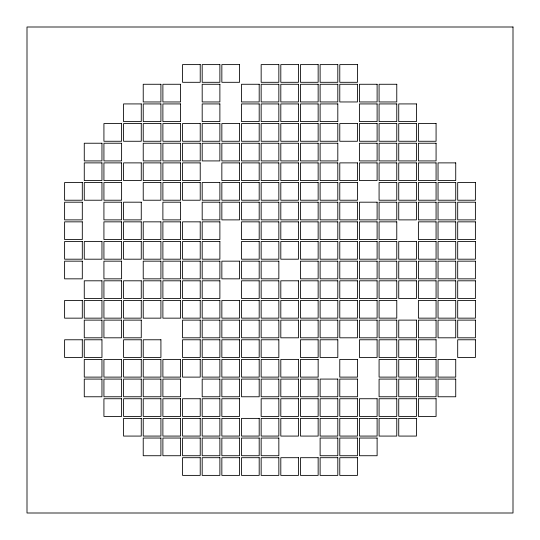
<?xml version="1.0" encoding="UTF-8"?>
<svg xmlns="http://www.w3.org/2000/svg" width="540" height="540" viewBox="0 0 540 540"><rect width="100%" height="100%" fill="white"/><g stroke="black" fill="none" stroke-linecap="round" stroke-linejoin="round"><path stroke-width="0.81" d="M513 27L27 27L27 513L513 513L513 27M200.225 64.611L182.54 64.611L182.54 82.303L200.225 82.303L200.225 64.611M219.881 64.611L202.19 64.611L202.19 82.303L219.881 82.303L219.881 64.611M239.537 64.611L221.846 64.611L221.846 82.303L239.537 82.303L239.537 64.611M278.843 64.611L261.158 64.611L261.158 82.303L278.843 82.303L278.843 64.611M298.499 64.611L280.807 64.611L280.807 82.303L298.499 82.303L298.499 64.611M318.154 64.611L300.463 64.611L300.463 82.303L318.154 82.303L318.154 64.611M337.81 64.611L320.119 64.611L320.119 82.303L337.81 82.303L337.81 64.611M357.46 64.611L339.775 64.611L339.775 82.303L357.46 82.303L357.46 64.611M160.92 84.267L143.228 84.267L143.228 101.959L160.92 101.959L160.92 84.267M180.576 84.267L162.884 84.267L162.884 101.959L180.576 101.959L180.576 84.267M219.881 84.267L202.19 84.267L202.19 101.959L219.881 101.959L219.881 84.267M259.193 84.267L241.501 84.267L241.501 101.959L259.193 101.959L259.193 84.267M278.843 84.267L261.158 84.267L261.158 101.959L278.843 101.959L278.843 84.267M298.499 84.267L280.807 84.267L280.807 101.959L298.499 101.959L298.499 84.267M318.154 84.267L300.463 84.267L300.463 101.959L318.154 101.959L318.154 84.267M337.81 84.267L320.119 84.267L320.119 101.959L337.81 101.959L337.81 84.267M357.46 84.267L339.775 84.267L339.775 101.959L357.46 101.959L357.46 84.267M377.116 84.267L359.424 84.267L359.424 101.959L377.116 101.959L377.116 84.267M396.772 84.267L379.08 84.267L379.08 101.959L396.772 101.959L396.772 84.267M141.264 103.923L123.572 103.923L123.572 121.608L141.264 121.608L141.264 103.923M160.92 103.923L143.228 103.923L143.228 121.608L160.92 121.608L160.92 103.923M180.576 103.923L162.884 103.923L162.884 121.608L180.576 121.608L180.576 103.923M219.881 103.923L202.19 103.923L202.19 121.608L219.881 121.608L219.881 103.923M259.193 103.923L241.501 103.923L241.501 121.608L259.193 121.608L259.193 103.923M278.843 103.923L261.158 103.923L261.158 121.608L278.843 121.608L278.843 103.923M298.499 103.923L280.807 103.923L280.807 121.608L298.499 121.608L298.499 103.923M318.154 103.923L300.463 103.923L300.463 121.608L318.154 121.608L318.154 103.923M337.81 103.923L320.119 103.923L320.119 121.608L337.81 121.608L337.81 103.923M377.116 103.923L359.424 103.923L359.424 121.608L377.116 121.608L377.116 103.923M396.772 103.923L379.08 103.923L379.08 121.608L396.772 121.608L396.772 103.923M416.428 103.923L398.736 103.923L398.736 121.608L416.428 121.608L416.428 103.923M121.608 123.572L103.923 123.572L103.923 141.264L121.608 141.264L121.608 123.572M141.264 123.572L123.572 123.572L123.572 141.264L141.264 141.264L141.264 123.572M160.92 123.572L143.228 123.572L143.228 141.264L160.92 141.264L160.92 123.572M180.576 123.572L162.884 123.572L162.884 141.264L180.576 141.264L180.576 123.572M200.225 123.572L182.54 123.572L182.54 141.264L200.225 141.264L200.225 123.572M219.881 123.572L202.19 123.572L202.19 141.264L219.881 141.264L219.881 123.572M239.537 123.572L221.846 123.572L221.846 141.264L239.537 141.264L239.537 123.572M259.193 123.572L241.501 123.572L241.501 141.264L259.193 141.264L259.193 123.572M278.843 123.572L261.158 123.572L261.158 141.264L278.843 141.264L278.843 123.572M298.499 123.572L280.807 123.572L280.807 141.264L298.499 141.264L298.499 123.572M318.154 123.572L300.463 123.572L300.463 141.264L318.154 141.264L318.154 123.572M337.81 123.572L320.119 123.572L320.119 141.264L337.81 141.264L337.81 123.572M357.46 123.572L339.775 123.572L339.775 141.264L357.46 141.264L357.46 123.572M377.116 123.572L359.424 123.572L359.424 141.264L377.116 141.264L377.116 123.572M396.772 123.572L379.08 123.572L379.08 141.264L396.772 141.264L396.772 123.572M416.428 123.572L398.736 123.572L398.736 141.264L416.428 141.264L416.428 123.572M436.077 123.572L418.392 123.572L418.392 141.264L436.077 141.264L436.077 123.572M101.959 143.228L84.267 143.228L84.267 160.92L101.959 160.92L101.959 143.228M121.608 143.228L103.923 143.228L103.923 160.92L121.608 160.92L121.608 143.228M160.92 143.228L143.228 143.228L143.228 160.92L160.92 160.92L160.92 143.228M180.576 143.228L162.884 143.228L162.884 160.92L180.576 160.92L180.576 143.228M200.225 143.228L182.54 143.228L182.54 160.92L200.225 160.92L200.225 143.228M219.881 143.228L202.19 143.228L202.19 160.92L219.881 160.92L219.881 143.228M239.537 143.228L221.846 143.228L221.846 160.92L239.537 160.92L239.537 143.228M259.193 143.228L241.501 143.228L241.501 160.92L259.193 160.92L259.193 143.228M278.843 143.228L261.158 143.228L261.158 160.92L278.843 160.92L278.843 143.228M298.499 143.228L280.807 143.228L280.807 160.92L298.499 160.92L298.499 143.228M318.154 143.228L300.463 143.228L300.463 160.92L318.154 160.92L318.154 143.228M337.81 143.228L320.119 143.228L320.119 160.92L337.81 160.92L337.81 143.228M377.116 143.228L359.424 143.228L359.424 160.92L377.116 160.92L377.116 143.228M396.772 143.228L379.08 143.228L379.08 160.92L396.772 160.92L396.772 143.228M416.428 143.228L398.736 143.228L398.736 160.92L416.428 160.92L416.428 143.228M436.077 143.228L418.392 143.228L418.392 160.92L436.077 160.92L436.077 143.228M101.959 162.884L84.267 162.884L84.267 180.576L101.959 180.576L101.959 162.884M121.608 162.884L103.923 162.884L103.923 180.576L121.608 180.576L121.608 162.884M141.264 162.884L123.572 162.884L123.572 180.576L141.264 180.576L141.264 162.884M160.92 162.884L143.228 162.884L143.228 180.576L160.92 180.576L160.92 162.884M180.576 162.884L162.884 162.884L162.884 180.576L180.576 180.576L180.576 162.884M200.225 162.884L182.54 162.884L182.54 180.576L200.225 180.576L200.225 162.884M239.537 162.884L221.846 162.884L221.846 180.576L239.537 180.576L239.537 162.884M259.193 162.884L241.501 162.884L241.501 180.576L259.193 180.576L259.193 162.884M278.843 162.884L261.158 162.884L261.158 180.576L278.843 180.576L278.843 162.884M298.499 162.884L280.807 162.884L280.807 180.576L298.499 180.576L298.499 162.884M318.154 162.884L300.463 162.884L300.463 180.576L318.154 180.576L318.154 162.884M337.81 162.884L320.119 162.884L320.119 180.576L337.81 180.576L337.81 162.884M357.46 162.884L339.775 162.884L339.775 180.576L357.46 180.576L357.46 162.884M377.116 162.884L359.424 162.884L359.424 180.576L377.116 180.576L377.116 162.884M396.772 162.884L379.08 162.884L379.08 180.576L396.772 180.576L396.772 162.884M416.428 162.884L398.736 162.884L398.736 180.576L416.428 180.576L416.428 162.884M436.077 162.884L418.392 162.884L418.392 180.576L436.077 180.576L436.077 162.884M455.733 162.884L438.041 162.884L438.041 180.576L455.733 180.576L455.733 162.884M82.303 182.54L64.611 182.54L64.611 200.225L82.303 200.225L82.303 182.54M101.959 182.54L84.267 182.54L84.267 200.225L101.959 200.225L101.959 182.54M121.608 182.54L103.923 182.54L103.923 200.225L121.608 200.225L121.608 182.54M160.92 182.54L143.228 182.54L143.228 200.225L160.92 200.225L160.92 182.54M180.576 182.54L162.884 182.54L162.884 200.225L180.576 200.225L180.576 182.54M200.225 182.54L182.54 182.54L182.54 200.225L200.225 200.225L200.225 182.54M219.881 182.54L202.19 182.54L202.19 200.225L219.881 200.225L219.881 182.54M239.537 182.54L221.846 182.54L221.846 200.225L239.537 200.225L239.537 182.54M259.193 182.54L241.501 182.54L241.501 200.225L259.193 200.225L259.193 182.54M278.843 182.54L261.158 182.54L261.158 200.225L278.843 200.225L278.843 182.54M298.499 182.54L280.807 182.54L280.807 200.225L298.499 200.225L298.499 182.54M318.154 182.54L300.463 182.54L300.463 200.225L318.154 200.225L318.154 182.54M337.81 182.54L320.119 182.54L320.119 200.225L337.81 200.225L337.81 182.54M357.46 182.54L339.775 182.54L339.775 200.225L357.46 200.225L357.46 182.54M396.772 182.54L379.08 182.54L379.08 200.225L396.772 200.225L396.772 182.54M416.428 182.54L398.736 182.54L398.736 200.225L416.428 200.225L416.428 182.54M436.077 182.54L418.392 182.54L418.392 200.225L436.077 200.225L436.077 182.54M455.733 182.54L438.041 182.54L438.041 200.225L455.733 200.225L455.733 182.54M475.389 182.54L457.697 182.54L457.697 200.225L475.389 200.225L475.389 182.54M82.303 202.19L64.611 202.19L64.611 219.881L82.303 219.881L82.303 202.19M121.608 202.19L103.923 202.19L103.923 219.881L121.608 219.881L121.608 202.19M141.264 202.19L123.572 202.19L123.572 219.881L141.264 219.881L141.264 202.19M180.576 202.19L162.884 202.19L162.884 219.881L180.576 219.881L180.576 202.19M219.881 202.19L202.19 202.19L202.19 219.881L219.881 219.881L219.881 202.19M239.537 202.19L221.846 202.19L221.846 219.881L239.537 219.881L239.537 202.19M259.193 202.19L241.501 202.19L241.501 219.881L259.193 219.881L259.193 202.19M278.843 202.19L261.158 202.19L261.158 219.881L278.843 219.881L278.843 202.19M298.499 202.19L280.807 202.19L280.807 219.881L298.499 219.881L298.499 202.19M318.154 202.19L300.463 202.19L300.463 219.881L318.154 219.881L318.154 202.19M337.81 202.19L320.119 202.19L320.119 219.881L337.81 219.881L337.81 202.19M357.46 202.19L339.775 202.19L339.775 219.881L357.46 219.881L357.46 202.19M377.116 202.19L359.424 202.19L359.424 219.881L377.116 219.881L377.116 202.19M396.772 202.19L379.08 202.19L379.08 219.881L396.772 219.881L396.772 202.19M416.428 202.19L398.736 202.19L398.736 219.881L416.428 219.881L416.428 202.19M436.077 202.19L418.392 202.19L418.392 219.881L436.077 219.881L436.077 202.19M455.733 202.19L438.041 202.19L438.041 219.881L455.733 219.881L455.733 202.19M475.389 202.19L457.697 202.19L457.697 219.881L475.389 219.881L475.389 202.19M82.303 221.846L64.611 221.846L64.611 239.537L82.303 239.537L82.303 221.846M121.608 221.846L103.923 221.846L103.923 239.537L121.608 239.537L121.608 221.846M141.264 221.846L123.572 221.846L123.572 239.537L141.264 239.537L141.264 221.846M160.92 221.846L143.228 221.846L143.228 239.537L160.92 239.537L160.92 221.846M180.576 221.846L162.884 221.846L162.884 239.537L180.576 239.537L180.576 221.846M200.225 221.846L182.54 221.846L182.54 239.537L200.225 239.537L200.225 221.846M219.881 221.846L202.19 221.846L202.19 239.537L219.881 239.537L219.881 221.846M259.193 221.846L241.501 221.846L241.501 239.537L259.193 239.537L259.193 221.846M278.843 221.846L261.158 221.846L261.158 239.537L278.843 239.537L278.843 221.846M298.499 221.846L280.807 221.846L280.807 239.537L298.499 239.537L298.499 221.846M318.154 221.846L300.463 221.846L300.463 239.537L318.154 239.537L318.154 221.846M337.81 221.846L320.119 221.846L320.119 239.537L337.81 239.537L337.81 221.846M357.46 221.846L339.775 221.846L339.775 239.537L357.46 239.537L357.46 221.846M377.116 221.846L359.424 221.846L359.424 239.537L377.116 239.537L377.116 221.846M396.772 221.846L379.08 221.846L379.08 239.537L396.772 239.537L396.772 221.846M436.077 221.846L418.392 221.846L418.392 239.537L436.077 239.537L436.077 221.846M455.733 221.846L438.041 221.846L438.041 239.537L455.733 239.537L455.733 221.846M475.389 221.846L457.697 221.846L457.697 239.537L475.389 239.537L475.389 221.846M82.303 241.501L64.611 241.501L64.611 259.193L82.303 259.193L82.303 241.501M101.959 241.501L84.267 241.501L84.267 259.193L101.959 259.193L101.959 241.501M121.608 241.501L103.923 241.501L103.923 259.193L121.608 259.193L121.608 241.501M141.264 241.501L123.572 241.501L123.572 259.193L141.264 259.193L141.264 241.501M160.92 241.501L143.228 241.501L143.228 259.193L160.92 259.193L160.92 241.501M180.576 241.501L162.884 241.501L162.884 259.193L180.576 259.193L180.576 241.501M200.225 241.501L182.54 241.501L182.54 259.193L200.225 259.193L200.225 241.501M219.881 241.501L202.19 241.501L202.19 259.193L219.881 259.193L219.881 241.501M259.193 241.501L241.501 241.501L241.501 259.193L259.193 259.193L259.193 241.501M278.843 241.501L261.158 241.501L261.158 259.193L278.843 259.193L278.843 241.501M298.499 241.501L280.807 241.501L280.807 259.193L298.499 259.193L298.499 241.501M318.154 241.501L300.463 241.501L300.463 259.193L318.154 259.193L318.154 241.501M337.81 241.501L320.119 241.501L320.119 259.193L337.81 259.193L337.81 241.501M357.46 241.501L339.775 241.501L339.775 259.193L357.46 259.193L357.46 241.501M377.116 241.501L359.424 241.501L359.424 259.193L377.116 259.193L377.116 241.501M396.772 241.501L379.08 241.501L379.08 259.193L396.772 259.193L396.772 241.501M416.428 241.501L398.736 241.501L398.736 259.193L416.428 259.193L416.428 241.501M436.077 241.501L418.392 241.501L418.392 259.193L436.077 259.193L436.077 241.501M455.733 241.501L438.041 241.501L438.041 259.193L455.733 259.193L455.733 241.501M475.389 241.501L457.697 241.501L457.697 259.193L475.389 259.193L475.389 241.501M82.303 261.158L64.611 261.158L64.611 278.843L82.303 278.843L82.303 261.158M121.608 261.158L103.923 261.158L103.923 278.843L121.608 278.843L121.608 261.158M160.92 261.158L143.228 261.158L143.228 278.843L160.92 278.843L160.92 261.158M180.576 261.158L162.884 261.158L162.884 278.843L180.576 278.843L180.576 261.158M200.225 261.158L182.54 261.158L182.54 278.843L200.225 278.843L200.225 261.158M219.881 261.158L202.19 261.158L202.19 278.843L219.881 278.843L219.881 261.158M239.537 261.158L221.846 261.158L221.846 278.843L239.537 278.843L239.537 261.158M259.193 261.158L241.501 261.158L241.501 278.843L259.193 278.843L259.193 261.158M278.843 261.158L261.158 261.158L261.158 278.843L278.843 278.843L278.843 261.158M318.154 261.158L300.463 261.158L300.463 278.843L318.154 278.843L318.154 261.158M337.81 261.158L320.119 261.158L320.119 278.843L337.81 278.843L337.81 261.158M357.46 261.158L339.775 261.158L339.775 278.843L357.46 278.843L357.46 261.158M377.116 261.158L359.424 261.158L359.424 278.843L377.116 278.843L377.116 261.158M396.772 261.158L379.08 261.158L379.08 278.843L396.772 278.843L396.772 261.158M416.428 261.158L398.736 261.158L398.736 278.843L416.428 278.843L416.428 261.158M436.077 261.158L418.392 261.158L418.392 278.843L436.077 278.843L436.077 261.158M455.733 261.158L438.041 261.158L438.041 278.843L455.733 278.843L455.733 261.158M475.389 261.158L457.697 261.158L457.697 278.843L475.389 278.843L475.389 261.158M101.959 280.807L84.267 280.807L84.267 298.499L101.959 298.499L101.959 280.807M121.608 280.807L103.923 280.807L103.923 298.499L121.608 298.499L121.608 280.807M141.264 280.807L123.572 280.807L123.572 298.499L141.264 298.499L141.264 280.807M160.92 280.807L143.228 280.807L143.228 298.499L160.92 298.499L160.92 280.807M180.576 280.807L162.884 280.807L162.884 298.499L180.576 298.499L180.576 280.807M200.225 280.807L182.54 280.807L182.54 298.499L200.225 298.499L200.225 280.807M219.881 280.807L202.19 280.807L202.19 298.499L219.881 298.499L219.881 280.807M259.193 280.807L241.501 280.807L241.501 298.499L259.193 298.499L259.193 280.807M278.843 280.807L261.158 280.807L261.158 298.499L278.843 298.499L278.843 280.807M298.499 280.807L280.807 280.807L280.807 298.499L298.499 298.499L298.499 280.807M318.154 280.807L300.463 280.807L300.463 298.499L318.154 298.499L318.154 280.807M337.81 280.807L320.119 280.807L320.119 298.499L337.81 298.499L337.81 280.807M357.46 280.807L339.775 280.807L339.775 298.499L357.46 298.499L357.46 280.807M377.116 280.807L359.424 280.807L359.424 298.499L377.116 298.499L377.116 280.807M396.772 280.807L379.08 280.807L379.08 298.499L396.772 298.499L396.772 280.807M416.428 280.807L398.736 280.807L398.736 298.499L416.428 298.499L416.428 280.807M436.077 280.807L418.392 280.807L418.392 298.499L436.077 298.499L436.077 280.807M455.733 280.807L438.041 280.807L438.041 298.499L455.733 298.499L455.733 280.807M475.389 280.807L457.697 280.807L457.697 298.499L475.389 298.499L475.389 280.807M82.303 300.463L64.611 300.463L64.611 318.154L82.303 318.154L82.303 300.463M101.959 300.463L84.267 300.463L84.267 318.154L101.959 318.154L101.959 300.463M121.608 300.463L103.923 300.463L103.923 318.154L121.608 318.154L121.608 300.463M141.264 300.463L123.572 300.463L123.572 318.154L141.264 318.154L141.264 300.463M160.92 300.463L143.228 300.463L143.228 318.154L160.92 318.154L160.92 300.463M180.576 300.463L162.884 300.463L162.884 318.154L180.576 318.154L180.576 300.463M200.225 300.463L182.54 300.463L182.54 318.154L200.225 318.154L200.225 300.463M219.881 300.463L202.19 300.463L202.19 318.154L219.881 318.154L219.881 300.463M239.537 300.463L221.846 300.463L221.846 318.154L239.537 318.154L239.537 300.463M259.193 300.463L241.501 300.463L241.501 318.154L259.193 318.154L259.193 300.463M278.843 300.463L261.158 300.463L261.158 318.154L278.843 318.154L278.843 300.463M298.499 300.463L280.807 300.463L280.807 318.154L298.499 318.154L298.499 300.463M318.154 300.463L300.463 300.463L300.463 318.154L318.154 318.154L318.154 300.463M337.81 300.463L320.119 300.463L320.119 318.154L337.81 318.154L337.81 300.463M357.46 300.463L339.775 300.463L339.775 318.154L357.46 318.154L357.46 300.463M377.116 300.463L359.424 300.463L359.424 318.154L377.116 318.154L377.116 300.463M396.772 300.463L379.08 300.463L379.08 318.154L396.772 318.154L396.772 300.463M436.077 300.463L418.392 300.463L418.392 318.154L436.077 318.154L436.077 300.463M455.733 300.463L438.041 300.463L438.041 318.154L455.733 318.154L455.733 300.463M475.389 300.463L457.697 300.463L457.697 318.154L475.389 318.154L475.389 300.463M101.959 320.119L84.267 320.119L84.267 337.81L101.959 337.81L101.959 320.119M121.608 320.119L103.923 320.119L103.923 337.81L121.608 337.81L121.608 320.119M141.264 320.119L123.572 320.119L123.572 337.81L141.264 337.81L141.264 320.119M200.225 320.119L182.54 320.119L182.54 337.81L200.225 337.81L200.225 320.119M219.881 320.119L202.19 320.119L202.19 337.81L219.881 337.81L219.881 320.119M239.537 320.119L221.846 320.119L221.846 337.81L239.537 337.81L239.537 320.119M259.193 320.119L241.501 320.119L241.501 337.81L259.193 337.81L259.193 320.119M278.843 320.119L261.158 320.119L261.158 337.81L278.843 337.81L278.843 320.119M298.499 320.119L280.807 320.119L280.807 337.81L298.499 337.81L298.499 320.119M318.154 320.119L300.463 320.119L300.463 337.81L318.154 337.81L318.154 320.119M337.81 320.119L320.119 320.119L320.119 337.81L337.81 337.81L337.81 320.119M357.46 320.119L339.775 320.119L339.775 337.81L357.46 337.81L357.46 320.119M377.116 320.119L359.424 320.119L359.424 337.81L377.116 337.81L377.116 320.119M396.772 320.119L379.08 320.119L379.08 337.81L396.772 337.81L396.772 320.119M416.428 320.119L398.736 320.119L398.736 337.81L416.428 337.81L416.428 320.119M436.077 320.119L418.392 320.119L418.392 337.81L436.077 337.81L436.077 320.119M455.733 320.119L438.041 320.119L438.041 337.81L455.733 337.81L455.733 320.119M475.389 320.119L457.697 320.119L457.697 337.81L475.389 337.81L475.389 320.119M82.303 339.775L64.611 339.775L64.611 357.46L82.303 357.46L82.303 339.775M101.959 339.775L84.267 339.775L84.267 357.46L101.959 357.46L101.959 339.775M141.264 339.775L123.572 339.775L123.572 357.46L141.264 357.46L141.264 339.775M160.92 339.775L143.228 339.775L143.228 357.46L160.92 357.46L160.92 339.775M200.225 339.775L182.54 339.775L182.54 357.46L200.225 357.46L200.225 339.775M219.881 339.775L202.19 339.775L202.19 357.46L219.881 357.46L219.881 339.775M239.537 339.775L221.846 339.775L221.846 357.46L239.537 357.46L239.537 339.775M259.193 339.775L241.501 339.775L241.501 357.46L259.193 357.46L259.193 339.775M278.843 339.775L261.158 339.775L261.158 357.46L278.843 357.46L278.843 339.775M318.154 339.775L300.463 339.775L300.463 357.46L318.154 357.46L318.154 339.775M337.81 339.775L320.119 339.775L320.119 357.46L337.81 357.46L337.81 339.775M377.116 339.775L359.424 339.775L359.424 357.46L377.116 357.46L377.116 339.775M396.772 339.775L379.08 339.775L379.08 357.46L396.772 357.46L396.772 339.775M416.428 339.775L398.736 339.775L398.736 357.46L416.428 357.46L416.428 339.775M436.077 339.775L418.392 339.775L418.392 357.46L436.077 357.46L436.077 339.775M475.389 339.775L457.697 339.775L457.697 357.46L475.389 357.46L475.389 339.775M101.959 359.424L84.267 359.424L84.267 377.116L101.959 377.116L101.959 359.424M121.608 359.424L103.923 359.424L103.923 377.116L121.608 377.116L121.608 359.424M141.264 359.424L123.572 359.424L123.572 377.116L141.264 377.116L141.264 359.424M160.92 359.424L143.228 359.424L143.228 377.116L160.92 377.116L160.92 359.424M180.576 359.424L162.884 359.424L162.884 377.116L180.576 377.116L180.576 359.424M200.225 359.424L182.54 359.424L182.54 377.116L200.225 377.116L200.225 359.424M219.881 359.424L202.19 359.424L202.19 377.116L219.881 377.116L219.881 359.424M239.537 359.424L221.846 359.424L221.846 377.116L239.537 377.116L239.537 359.424M259.193 359.424L241.501 359.424L241.501 377.116L259.193 377.116L259.193 359.424M278.843 359.424L261.158 359.424L261.158 377.116L278.843 377.116L278.843 359.424M298.499 359.424L280.807 359.424L280.807 377.116L298.499 377.116L298.499 359.424M318.154 359.424L300.463 359.424L300.463 377.116L318.154 377.116L318.154 359.424M357.46 359.424L339.775 359.424L339.775 377.116L357.46 377.116L357.46 359.424M396.772 359.424L379.08 359.424L379.08 377.116L396.772 377.116L396.772 359.424M416.428 359.424L398.736 359.424L398.736 377.116L416.428 377.116L416.428 359.424M436.077 359.424L418.392 359.424L418.392 377.116L436.077 377.116L436.077 359.424M455.733 359.424L438.041 359.424L438.041 377.116L455.733 377.116L455.733 359.424M101.959 379.08L84.267 379.08L84.267 396.772L101.959 396.772L101.959 379.08M121.608 379.08L103.923 379.08L103.923 396.772L121.608 396.772L121.608 379.08M141.264 379.08L123.572 379.08L123.572 396.772L141.264 396.772L141.264 379.08M160.92 379.08L143.228 379.08L143.228 396.772L160.92 396.772L160.92 379.08M180.576 379.08L162.884 379.08L162.884 396.772L180.576 396.772L180.576 379.08M219.881 379.08L202.19 379.08L202.19 396.772L219.881 396.772L219.881 379.08M239.537 379.08L221.846 379.08L221.846 396.772L239.537 396.772L239.537 379.08M259.193 379.08L241.501 379.08L241.501 396.772L259.193 396.772L259.193 379.08M278.843 379.08L261.158 379.08L261.158 396.772L278.843 396.772L278.843 379.08M298.499 379.08L280.807 379.08L280.807 396.772L298.499 396.772L298.499 379.08M318.154 379.08L300.463 379.08L300.463 396.772L318.154 396.772L318.154 379.08M337.81 379.08L320.119 379.08L320.119 396.772L337.81 396.772L337.81 379.08M357.46 379.08L339.775 379.08L339.775 396.772L357.46 396.772L357.46 379.08M396.772 379.08L379.08 379.08L379.08 396.772L396.772 396.772L396.772 379.08M416.428 379.08L398.736 379.08L398.736 396.772L416.428 396.772L416.428 379.08M436.077 379.08L418.392 379.08L418.392 396.772L436.077 396.772L436.077 379.08M455.733 379.08L438.041 379.08L438.041 396.772L455.733 396.772L455.733 379.08M121.608 398.736L103.923 398.736L103.923 416.428L121.608 416.428L121.608 398.736M141.264 398.736L123.572 398.736L123.572 416.428L141.264 416.428L141.264 398.736M160.92 398.736L143.228 398.736L143.228 416.428L160.92 416.428L160.92 398.736M180.576 398.736L162.884 398.736L162.884 416.428L180.576 416.428L180.576 398.736M200.225 398.736L182.54 398.736L182.54 416.428L200.225 416.428L200.225 398.736M219.881 398.736L202.19 398.736L202.19 416.428L219.881 416.428L219.881 398.736M239.537 398.736L221.846 398.736L221.846 416.428L239.537 416.428L239.537 398.736M278.843 398.736L261.158 398.736L261.158 416.428L278.843 416.428L278.843 398.736M298.499 398.736L280.807 398.736L280.807 416.428L298.499 416.428L298.499 398.736M318.154 398.736L300.463 398.736L300.463 416.428L318.154 416.428L318.154 398.736M337.81 398.736L320.119 398.736L320.119 416.428L337.81 416.428L337.81 398.736M357.46 398.736L339.775 398.736L339.775 416.428L357.46 416.428L357.46 398.736M377.116 398.736L359.424 398.736L359.424 416.428L377.116 416.428L377.116 398.736M396.772 398.736L379.08 398.736L379.08 416.428L396.772 416.428L396.772 398.736M416.428 398.736L398.736 398.736L398.736 416.428L416.428 416.428L416.428 398.736M436.077 398.736L418.392 398.736L418.392 416.428L436.077 416.428L436.077 398.736M141.264 418.392L123.572 418.392L123.572 436.077L141.264 436.077L141.264 418.392M160.92 418.392L143.228 418.392L143.228 436.077L160.92 436.077L160.92 418.392M180.576 418.392L162.884 418.392L162.884 436.077L180.576 436.077L180.576 418.392M200.225 418.392L182.54 418.392L182.54 436.077L200.225 436.077L200.225 418.392M219.881 418.392L202.19 418.392L202.19 436.077L219.881 436.077L219.881 418.392M239.537 418.392L221.846 418.392L221.846 436.077L239.537 436.077L239.537 418.392M259.193 418.392L241.501 418.392L241.501 436.077L259.193 436.077L259.193 418.392M278.843 418.392L261.158 418.392L261.158 436.077L278.843 436.077L278.843 418.392M298.499 418.392L280.807 418.392L280.807 436.077L298.499 436.077L298.499 418.392M318.154 418.392L300.463 418.392L300.463 436.077L318.154 436.077L318.154 418.392M337.81 418.392L320.119 418.392L320.119 436.077L337.81 436.077L337.81 418.392M357.46 418.392L339.775 418.392L339.775 436.077L357.46 436.077L357.46 418.392M377.116 418.392L359.424 418.392L359.424 436.077L377.116 436.077L377.116 418.392M396.772 418.392L379.08 418.392L379.08 436.077L396.772 436.077L396.772 418.392M416.428 418.392L398.736 418.392L398.736 436.077L416.428 436.077L416.428 418.392M160.92 438.041L143.228 438.041L143.228 455.733L160.92 455.733L160.92 438.041M180.576 438.041L162.884 438.041L162.884 455.733L180.576 455.733L180.576 438.041M200.225 438.041L182.54 438.041L182.54 455.733L200.225 455.733L200.225 438.041M219.881 438.041L202.19 438.041L202.19 455.733L219.881 455.733L219.881 438.041M239.537 438.041L221.846 438.041L221.846 455.733L239.537 455.733L239.537 438.041M259.193 438.041L241.501 438.041L241.501 455.733L259.193 455.733L259.193 438.041M278.843 438.041L261.158 438.041L261.158 455.733L278.843 455.733L278.843 438.041M337.81 438.041L320.119 438.041L320.119 455.733L337.81 455.733L337.81 438.041M357.46 438.041L339.775 438.041L339.775 455.733L357.46 455.733L357.46 438.041M377.116 438.041L359.424 438.041L359.424 455.733L377.116 455.733L377.116 438.041M200.225 457.697L182.54 457.697L182.54 475.389L200.225 475.389L200.225 457.697M219.881 457.697L202.19 457.697L202.19 475.389L219.881 475.389L219.881 457.697M239.537 457.697L221.846 457.697L221.846 475.389L239.537 475.389L239.537 457.697M259.193 457.697L241.501 457.697L241.501 475.389L259.193 475.389L259.193 457.697M278.843 457.697L261.158 457.697L261.158 475.389L278.843 475.389L278.843 457.697M298.499 457.697L280.807 457.697L280.807 475.389L298.499 475.389L298.499 457.697M318.154 457.697L300.463 457.697L300.463 475.389L318.154 475.389L318.154 457.697M337.81 457.697L320.119 457.697L320.119 475.389L337.81 475.389L337.81 457.697M357.46 457.697L339.775 457.697L339.775 475.389L357.46 475.389L357.46 457.697"/></g></svg>
